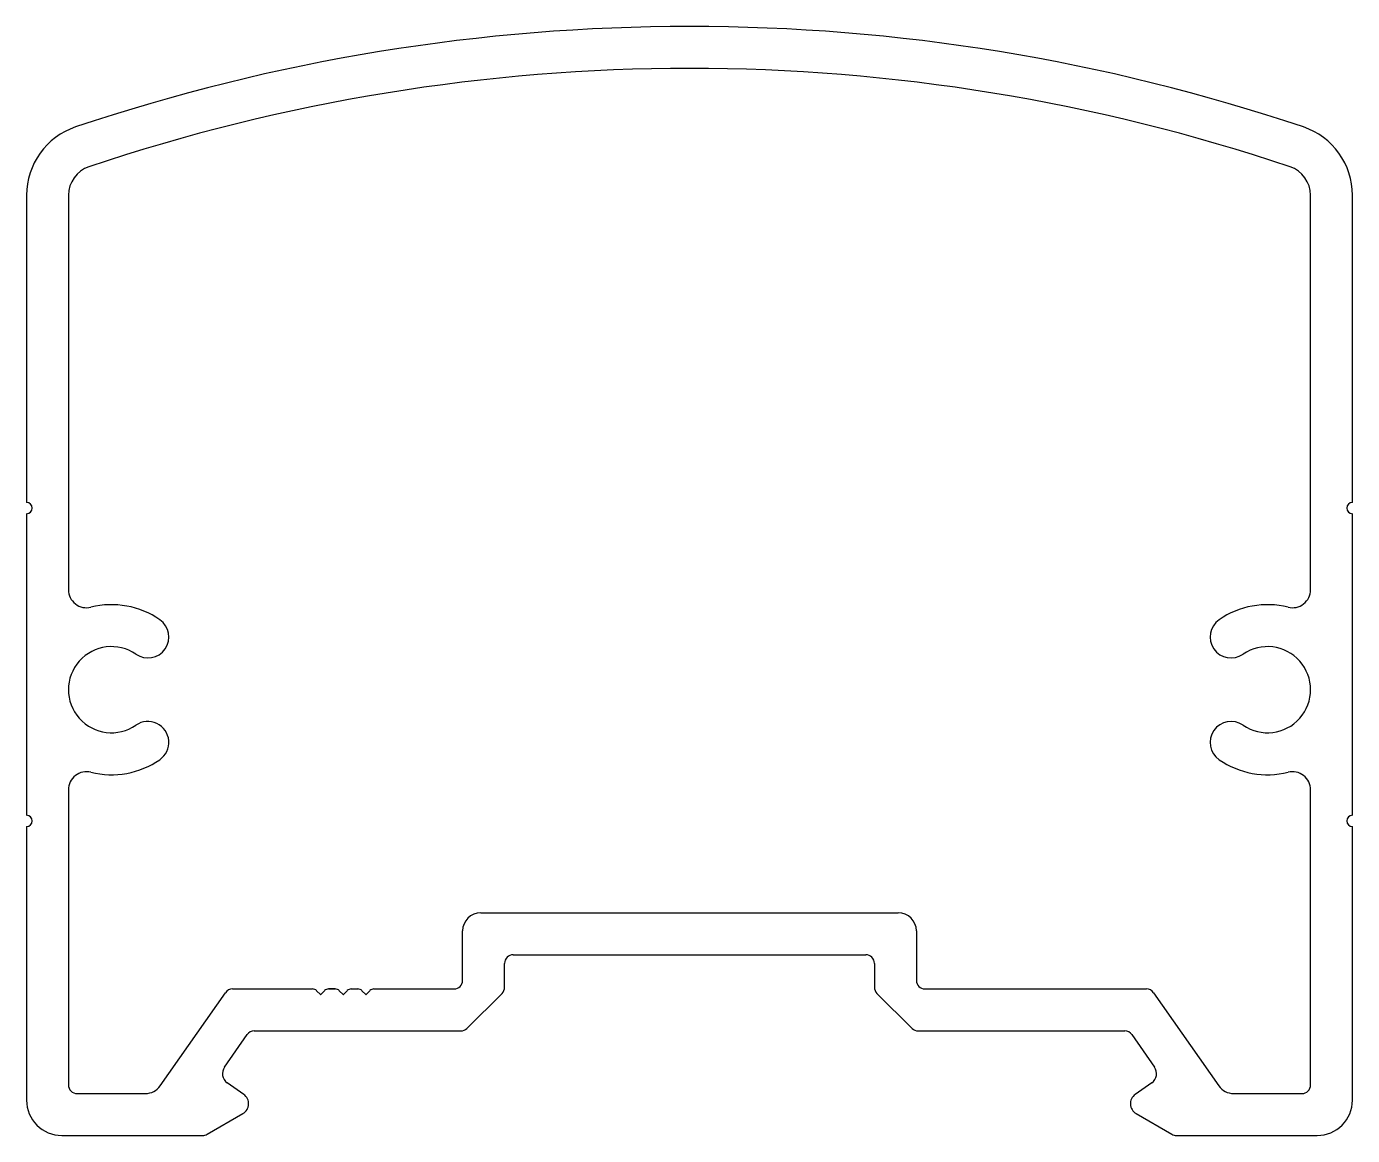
# Model space of a CAD drawing. Header units: inches. Extents: x -29 to 29.5, y 0 to 48.9.
import ezdxf

# ---------------------------------------------------------------- set-up
doc = ezdxf.new("R2010")
doc.units = ezdxf.units.IN
doc.header["$MEASUREMENT"] = 0
doc.layers.add('1', color=7, linetype='Continuous')

msp = doc.modelspace()

# ---------------------------------------------------------------- linework, layer by layer
at = {"color": 7}
for p, q in [((-29.025, 41.464), (-29.025, 27.919)), ((29.475, 27.919), (29.475, 41.464)), ((-29.025, 27.419), (-29.025, 14.119)), ((29.475, 14.119), (29.475, 27.419)), ((-29.025, 13.619), (-29.025, 1.559)), ((29.475, 1.559), (29.475, 13.619)), ((-7.555, 7.969), (8.005, 7.969)), ((-7.935, 6.536), (-7.935, 7.589)), ((8.385, 7.589), (8.385, 6.536)), ((-9.594, 4.72), (-8.047, 6.267)), ((8.496, 6.267), (10.043, 4.72)), ((-20.291, 3.015), (-19.289, 4.446)), ((-18.978, 4.609), (-9.863, 4.609)), ((10.312, 4.609), (19.427, 4.609)), ((19.738, 4.446), (20.74, 3.015)), ((-19.439, 1.808), (-20.168, 2.319)), ((20.617, 2.319), (19.888, 1.808)), ((-21.062, 0.049), (-19.475, 0.966)), ((19.925, 0.966), (21.511, 0.049)), ((-27.465, -0.001), (-21.252, -0.001)), ((21.701, -0.001), (27.915, -0.001))]:
    msp.add_line(p, q, dxfattribs=at)
for centre, radius, start, end in [((0.225, -36.091), 85, 71.42013, 108.57987), ((-25.845, 41.464), 3.18, 108.57987, 180), ((26.295, 41.464), 3.18, 360, 71.42013), ((-29.025, 27.669), 0.25, 270, 90), ((29.475, 27.669), 0.25, 90, 270), ((-29.025, 13.869), 0.25, 270, 90), ((29.475, 13.869), 0.25, 90, 270), ((-7.555, 7.589), 0.38, 90, 180), ((8.005, 7.589), 0.38, 0, 90), ((-8.315, 6.536), 0.38, 315, 0), ((8.765, 6.536), 0.38, 180, 225), ((-9.863, 4.989), 0.38, 270, 315), ((10.312, 4.989), 0.38, 225, 270), ((-18.978, 4.229), 0.38, 90, 145), ((19.427, 4.229), 0.38, 35, 90), ((-19.881, 2.729), 0.5, 145, 235), ((20.331, 2.729), 0.5, 305, 35), ((-19.725, 1.399), 0.5, 300, 55), ((20.175, 1.399), 0.5, 125, 240), ((-27.465, 1.559), 1.56, 180, 270), ((27.915, 1.559), 1.56, 270, 0), ((-21.252, 0.379), 0.38, 270, 300), ((21.701, 0.379), 0.38, 240, 270)]:
    msp.add_arc(centre, radius, start, end, dxfattribs=at)
at = {"layer": '1', "color": 7, "linetype": 'Continuous'}
for p, q in [((-27.175, 41.464), (-27.175, 24.074)), ((27.625, 24.074), (27.625, 41.464)), ((-27.175, 15.243), (-27.175, 2.229)), ((27.625, 2.229), (27.625, 15.243)), ((-8.985, 9.819), (9.435, 9.819)), ((-9.785, 6.839), (-9.785, 9.019)), ((10.235, 9.019), (10.235, 6.839)), ((-19.941, 6.459), (-16.406, 6.459)), ((-16.406, 6.459), (-16.406, 6.459)), ((-16.406, 6.459), (-16.406, 6.459)), ((-15.699, 6.459), (-15.406, 6.459)), ((-15.406, 6.459), (-15.699, 6.459)), ((-15.699, 6.459), (-15.406, 6.459)), ((-15.406, 6.459), (-15.699, 6.459)), ((-15.699, 6.459), (-15.406, 6.459)), ((-14.699, 6.459), (-14.407, 6.459)), ((-13.7, 6.459), (-10.165, 6.459)), ((10.615, 6.459), (20.39, 6.459)), ((-23.127, 2.19), (-20.252, 6.296)), ((-16.23, 6.385), (-16.059, 6.214)), ((-16.047, 6.214), (-15.876, 6.385)), ((-15.23, 6.385), (-15.059, 6.214)), ((-15.047, 6.214), (-14.876, 6.385)), ((-14.23, 6.385), (-14.059, 6.214)), ((-14.047, 6.214), (-13.876, 6.385)), ((20.701, 6.296), (23.577, 2.19)), ((-26.795, 1.849), (-23.783, 1.849)), ((24.232, 1.849), (27.245, 1.849))]:
    msp.add_line(p, q, dxfattribs=at)
for centre, radius, start, end in [((0.225, -36.091), 83.15, 71.42013, 108.57987), ((-25.845, 41.464), 1.33, 108.57987, 180), ((26.295, 41.464), 1.33, 0, 71.42013), ((-26.375, 24.074), 0.8, 180, 283.99034), ((26.825, 24.074), 0.8, 256.00966, 360), ((-25.275, 19.659), 3.75, 55.38714, 103.99034), ((25.725, 19.659), 3.75, 76.00966, 124.61286), ((-23.671, 21.984), 0.925, 235.38714, 55.38714), ((24.12, 21.984), 0.925, 124.61286, 304.61286), ((-25.275, 19.659), 1.9, 55.38714, 304.61286), ((25.725, 19.659), 1.9, 235.38714, 124.61286), ((-23.671, 17.334), 0.925, 304.61286, 124.61286), ((24.12, 17.334), 0.925, 55.38714, 235.38714), ((-25.275, 19.659), 3.75, 256.00966, 304.61286), ((25.725, 19.659), 3.75, 235.38714, 283.99034), ((-26.375, 15.243), 0.8, 76.00966, 180), ((26.825, 15.243), 0.8, 0, 103.99034), ((-8.985, 9.019), 0.8, 90, 180), ((9.435, 9.019), 0.8, 360, 90), ((-19.941, 6.079), 0.38, 90, 145), ((-16.406, 6.209), 0.25, 45, 90), ((-15.699, 6.209), 0.25, 90, 135), ((-15.406, 6.209), 0.25, 45, 90), ((-14.699, 6.209), 0.25, 90, 135), ((-14.407, 6.209), 0.25, 45, 90), ((-13.7, 6.209), 0.25, 90, 135), ((-10.165, 6.839), 0.38, 270, 0), ((10.615, 6.839), 0.38, 180, 270), ((20.39, 6.079), 0.38, 35, 90), ((-16.053, 6.22), 0.008, 225, 315), ((-15.053, 6.22), 0.008, 225, 315), ((-14.053, 6.22), 0.008, 225, 315), ((-26.795, 2.229), 0.38, 180, 270), ((-23.783, 2.649), 0.8, 270, 325), ((24.232, 2.649), 0.8, 215, 270), ((27.245, 2.229), 0.38, 270, 360)]:
    msp.add_arc(centre, radius, start, end, dxfattribs=at)

doc.saveas('drawing.dxf')
